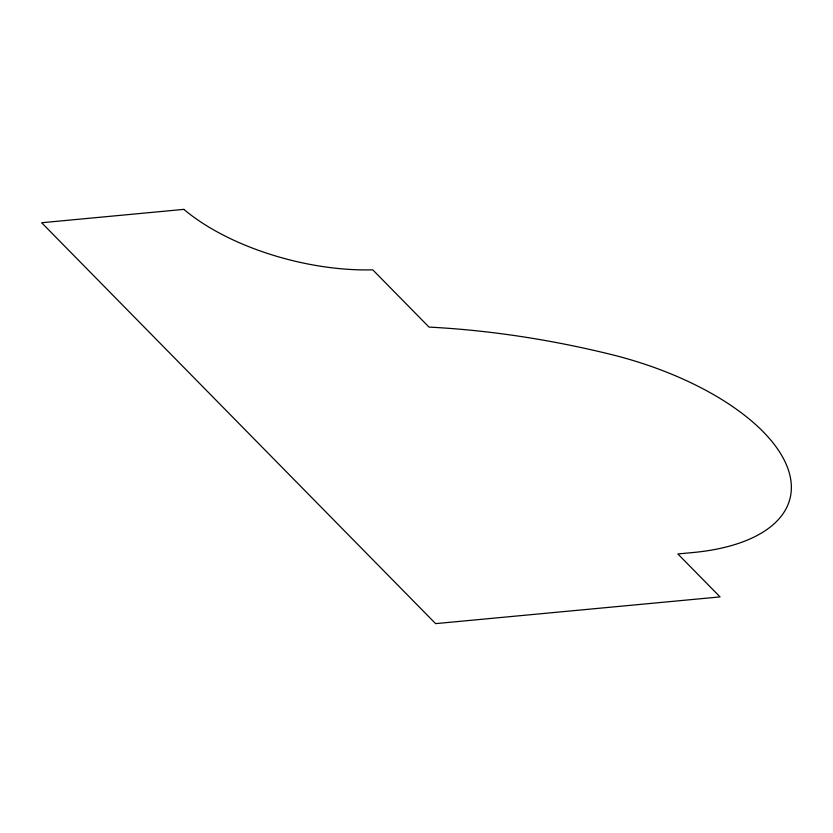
<?xml version="1.0" encoding="UTF-8"?>
<svg xmlns="http://www.w3.org/2000/svg" width="833" height="833" viewBox="0 0 833 833"><rect width="100%" height="100%" fill="white"/><g stroke="black" fill="none" stroke-linecap="round" stroke-linejoin="round"><path stroke-width="1.25" d="M183.874 209.375L41.65 222.734L435.617 623.625L720.076 596.907L677.864 553.955L692.306 552.602A206.188 95.847 14.2 0 0 786.362 464.658A206.188 95.847 14.2 0 0 607.351 353.556A480.693 223.442 14.2 0 0 429.037 327.098L372.757 269.83A159.165 73.991 14.2 0 1 183.874 209.375"/></g></svg>
